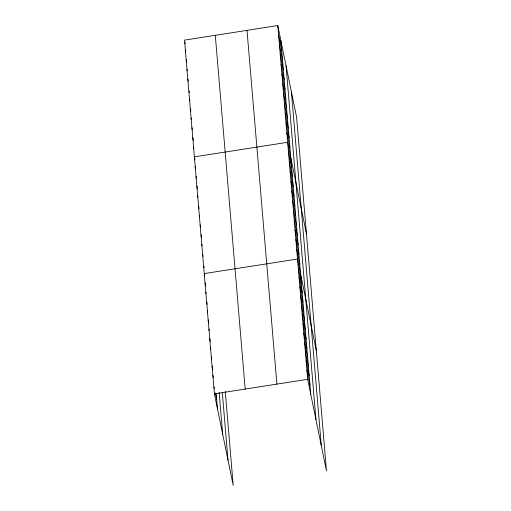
<?xml version="1.0" encoding="UTF-8"?>
<svg xmlns="http://www.w3.org/2000/svg" width="511" height="511" viewBox="0 0 511 511"><rect width="100%" height="100%" fill="white"/><g stroke="black" fill="none" stroke-linecap="round" stroke-linejoin="round"><path stroke-width="0.77" d="M277.792 25.55L307.686 379.309L326.484 470.887L296.591 117.128L277.792 25.55L184.516 40.114L214.409 393.872L233.208 485.45L225.255 391.388M214.409 393.872L307.686 379.309M278.616 35.278L281.695 50.27M279.44 45.006L282.519 59.998M280.264 54.734L283.337 69.726M281.082 64.463L284.161 79.454M281.906 74.191L284.985 89.182M282.73 83.919L285.802 98.91M283.548 93.647L286.626 108.645M284.372 103.375L287.45 118.373M285.195 113.103L288.274 128.101M286.013 122.832L289.092 137.829M286.837 132.56L289.916 147.558M306.459 233.866L287.661 142.288L194.378 156.851L194.991 159.854M288.485 152.023L291.557 167.014M289.303 161.751L292.381 176.742M290.127 171.479L293.205 186.47M290.951 181.207L294.023 196.198M291.768 190.935L294.847 205.927M292.592 200.663L295.671 215.655M293.416 210.391L296.489 225.383M294.234 220.12L297.313 235.111M295.058 229.848L298.137 244.839M295.882 239.576L298.961 254.567M296.699 249.304L299.778 264.296M316.322 350.61L297.523 259.032L204.24 273.596L204.707 275.844M298.309 268.281L301.381 283.279M299.088 277.537L302.167 292.528M299.868 286.786L302.946 301.784M300.653 296.041L303.732 311.033M301.433 305.291L304.511 320.288M302.218 314.546L305.291 329.538M302.997 323.795L306.076 338.793M303.777 333.051L306.856 348.042M304.562 342.3L307.641 357.298M305.342 351.555L308.42 366.547M306.127 360.804L309.2 375.802M306.907 370.06L309.985 385.051M184.976 42.362L185.282 43.863M185.333 49.842L185.8 52.09M186.157 59.57L186.777 62.566M186.981 69.298L187.288 70.799M187.805 79.026L188.265 81.275M189.089 91.003L189.396 92.504M189.447 98.482L189.907 100.731M190.271 108.211L190.884 111.213M191.088 117.939L191.401 119.44M191.912 127.667L192.372 129.915M192.736 137.395L193.35 140.397M193.554 147.123L193.867 148.624M195.202 166.58L195.509 168.081M196.026 176.314L196.486 178.563M196.844 186.042L197.463 189.038M197.668 195.77L197.974 197.265M198.492 205.499L199.105 208.494M199.309 215.227L199.616 216.721M200.133 224.955L200.593 227.203M200.957 234.683L201.57 237.679M201.775 244.411L202.088 245.912M202.599 254.139L203.059 256.388M203.883 266.116L204.189 267.617M205.026 282.845L205.639 285.847M205.805 292.1L206.112 293.601M206.591 301.349L207.204 304.352M207.37 310.605L207.677 312.106M208.149 319.854L208.769 322.856M208.935 329.11L209.242 330.611M209.714 338.359L210.334 341.361M210.5 347.614L210.807 349.115M211.279 356.863L211.739 359.112M212.059 366.119L212.832 369.868M212.844 375.368L213.304 377.616M214.083 386.872L214.396 388.373M215.316 392.87L216.702 399.615M291.404 91.852L321.298 445.618M286.058 65.817L315.951 419.576M280.871 40.541L310.765 394.307M247.011 30.353L276.905 384.119M215.297 35.31L245.191 389.069M222.285 392.327L228.015 460.175M219.155 392.505L222.675 434.139M216.179 393.444L217.482 408.864"/></g></svg>
